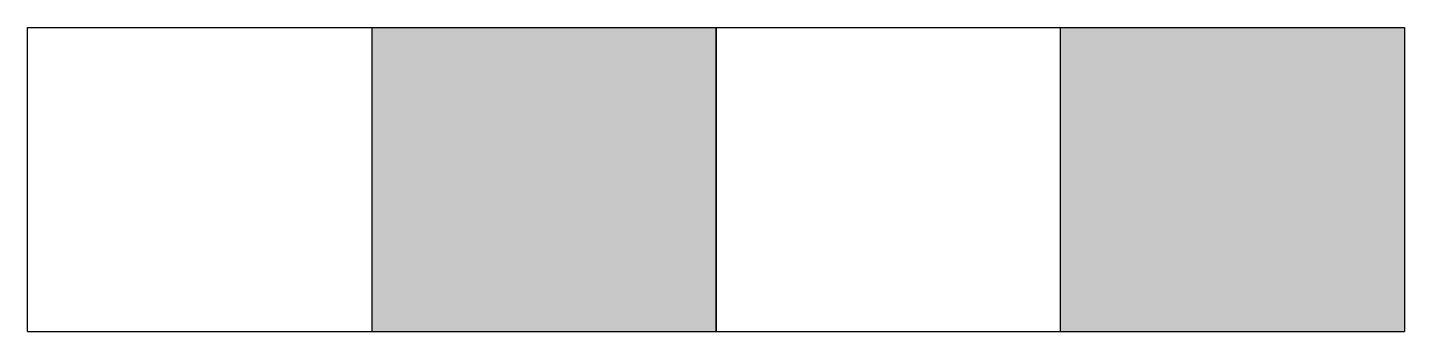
# Model space of a CAD drawing. Header units: metres. Extents: x 65250 to 66620, y -144307 to -144004.
import ezdxf

# ---------------------------------------------------------------- set-up
doc = ezdxf.new("R2010")
doc.units = ezdxf.units.M
doc.layers.add('DET1', color=1, linetype='Continuous')
doc.layers.add('R', color=3, linetype='Continuous')

msp = doc.modelspace()

# ---------------------------------------------------------------- linework, layer by layer
at = {"layer": 'DET1'}
for p, q in [((65592.73, -144004.45), (65592.73, -144307.42)), ((66277.53, -144004.45), (66277.53, -144307.42))]:
    msp.add_line(p, q, dxfattribs=at)
for points in [[(65592.73, -144004.45), (65592.73, -144307.42), (65935.13, -144307.42)], [(65935.13, -144307.42), (65935.13, -144004.45), (65592.73, -144004.45)], [(65935.13, -144307.42), (65935.13, -144307.42), (65935.13, -144004.45)], [(65935.13, -144004.45), (65935.13, -144004.45), (65935.13, -144004.45)], [(66277.53, -144004.45), (66277.53, -144307.42), (66619.93, -144307.42)], [(66619.93, -144307.42), (66619.93, -144004.45), (66277.53, -144004.45)], [(66619.93, -144307.42), (66619.93, -144307.42), (66619.93, -144004.45)], [(66619.93, -144004.45), (66619.93, -144004.45), (66619.93, -144004.45)]]:
    msp.add_solid(points, dxfattribs=at)
at = {"layer": 'R'}
for p, q in [((65250.33, -144004.45), (65935.13, -144004.45)), ((65250.33, -144307.42), (65250.33, -144004.45)), ((65935.13, -144307.42), (65935.13, -144004.45)), ((65935.13, -144004.45), (66619.93, -144004.45)), ((65935.13, -144004.45), (65935.13, -144307.42)), ((66619.93, -144004.45), (66619.93, -144307.42)), ((65250.33, -144307.42), (65935.13, -144307.42)), ((65935.13, -144307.42), (66619.93, -144307.42))]:
    msp.add_line(p, q, dxfattribs=at)

doc.saveas('drawing.dxf')
